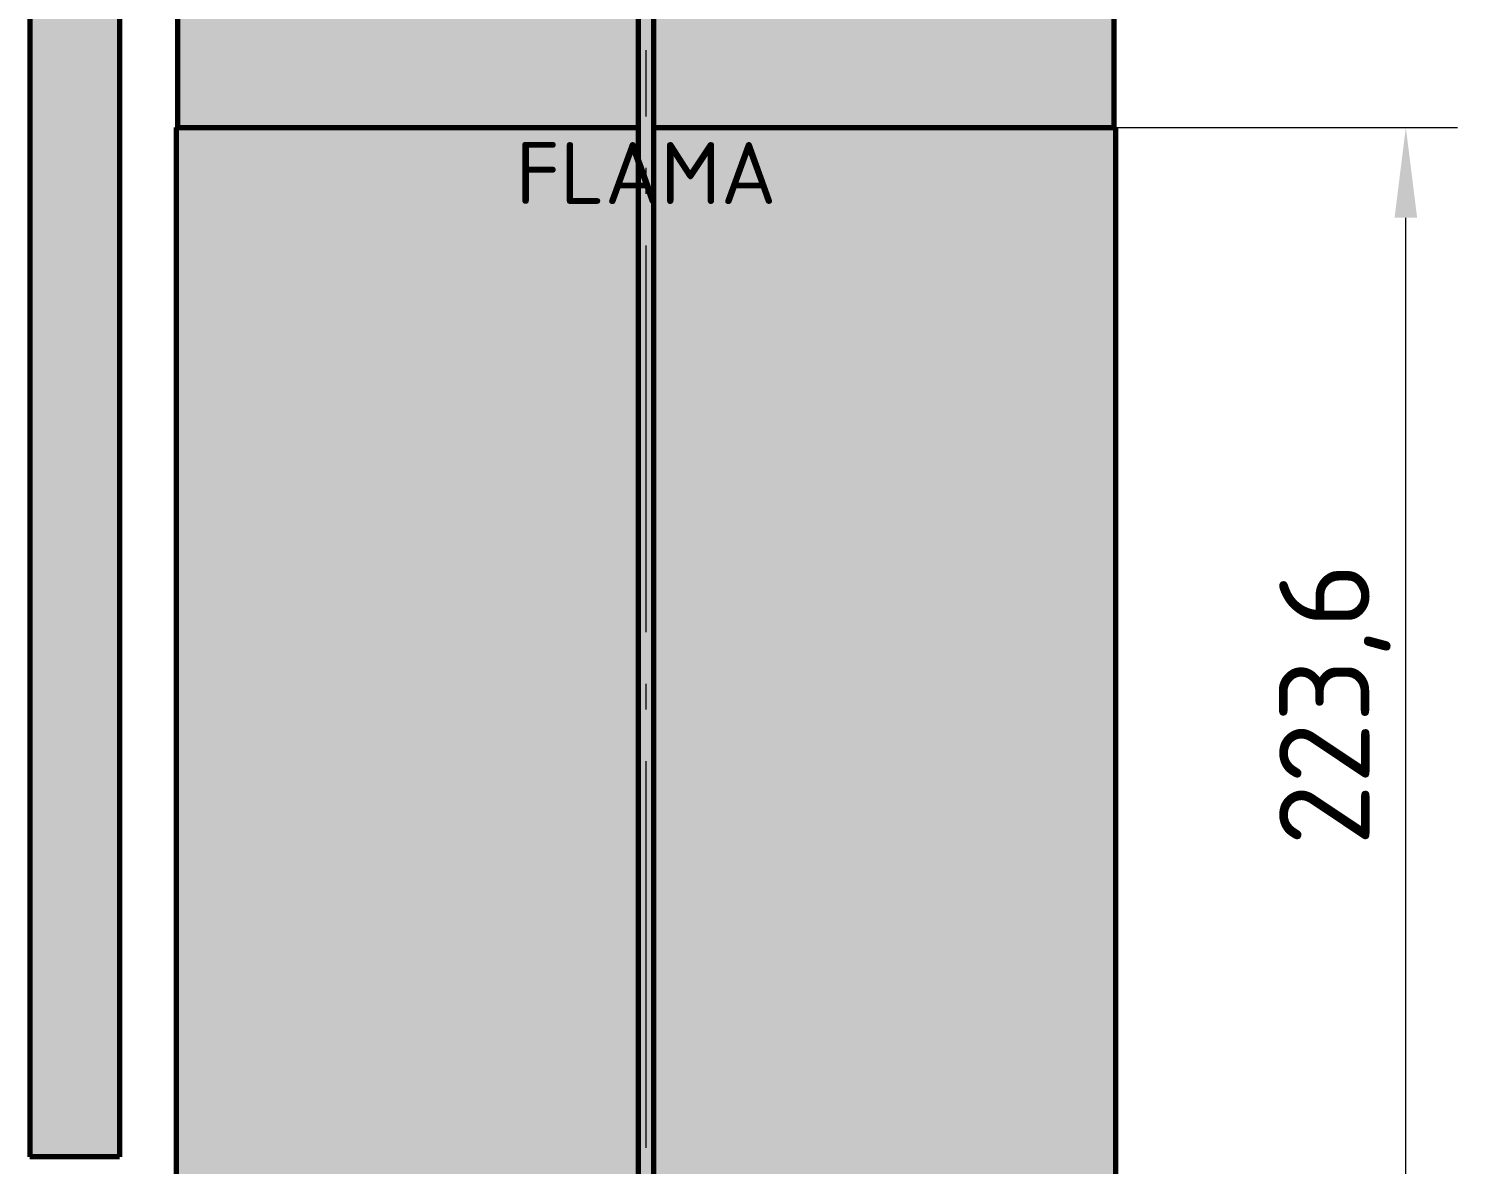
# Model space of a CAD drawing. Header units: millimetres. Extents: x 0 to 2208, y 0 to 420.
# Drawn here: x 1981.4 to 2036.8, y 265.4 to 309.4 of the extents above; entities that cross this region are included whole.
import ezdxf
from ezdxf.enums import TextEntityAlignment as Align

# ---------------------------------------------------------------- set-up
doc = ezdxf.new("R2010")
doc.units = ezdxf.units.MM
doc.linetypes.add('IRAM-F-TRAZO-PUNTO', pattern=[20, 15, -2, 1, -2])
for name, color, linetype, lineweight in [('01-VISIBLE', 7, 'CONTINUOUS', 70), ('03-EJE', 1, 'IRAM-F-TRAZO-PUNTO', 18), ('04-COTA', 3, 'CONTINUOUS', 18), ('13-GRAFICA', 30, 'CONTINUOUS', 18)]:
    doc.layers.add(name, color=color, linetype=linetype, lineweight=lineweight)
doc.styles.add('ISO3098', font='isocpeur.ttf')
doc.dimstyles.new('FLAMA-IRAM', dxfattribs={"dimtxt": 3.5, "dimasz": 3.5, "dimexe": 2, "dimexo": 1.5, "dimgap": 1, "dimtad": 1, "dimdec": 1, "dimtxsty": 'ISO3098', "dimblk": 'IRAM_FLECHA', "dimblk1": 'IRAM_FLECHA', "dimblk2": 'IRAM_FLECHA', "dimcen": 2.5, "dimclrd": 256, "dimclre": 256, "dimclrt": 256, "dimazin": 3, "dimtfac": 1, "dimtmove": 0, "dimatfit": 3, "dimlwd": 18, "dimlwe": 18})

# ---------------------------------------------------------------- blocks, each defined once
blk = doc.blocks.new('IRAM_FLECHA')
blk.add_solid([(0, 0), (-1, 0.125), (-1, -0.125)])

msp = doc.modelspace()

# ---------------------------------------------------------------- hatches: boundary and pattern name
at = {"layer": '13-GRAFICA', "true_color": 0x202020}
h = msp.add_hatch(color=7, dxfattribs=at)
h.dxf.hatch_style = 1
h.paths.add_polyline_path([(1984.903, 335.7), (1984.903, 265.7), (1981.403, 265.7), (1981.403, 335.6), (1981.503, 335.6), (1981.503, 336.5), (1981.603, 336.5), (1981.703, 337.9), (1981.803, 337.9), (1982.003, 338.8), (1982.103, 338.8), (1982.103, 339), (1982.203, 339), (1982.403, 339.9), (1982.603, 340), (1982.603, 340.2), (1982.703, 340.2), (1982.803, 340.5), (1983.003, 340.6), (1983.003, 340.8), (1983.103, 340.8), (1983.103, 341), (1983.303, 341.1), (1983.303, 341.3), (1983.503, 341.4), (1983.503, 341.6), (1983.603, 341.6), (1985.203, 343.3), (1985.403, 343.3), (1985.503, 343.5), (1985.903, 343.6), (1986.003, 343.8), (1986.203, 343.8), (1986.303, 344), (1986.703, 344.1), (1986.803, 344.3), (1987.303, 344.4), (1987.303, 344.5), (1987.803, 344.6), (1987.803, 344.7), (1988.103, 344.7), (1988.103, 344.8), (1988.403, 344.8), (1988.403, 344.9), (1988.703, 344.9), (1988.703, 345), (1989.003, 345), (1989.003, 345.1), (1990.703, 345.2), (1990.703, 345.3), (1996.303, 345.3), (1996.303, 341.8), (1990.503, 341.8), (1990.503, 341.7), (1989.703, 341.7), (1989.703, 341.6), (1989.403, 341.6), (1989.403, 341.5), (1989.203, 341.5), (1989.203, 341.4), (1988.603, 341.3), (1988.603, 341.2), (1988.203, 341.1), (1988.103, 340.9), (1987.703, 340.8), (1987.603, 340.6), (1987.403, 340.6), (1987.403, 340.5), (1986.203, 339.4), (1986.203, 339.2), (1986.103, 339.2), (1986.003, 338.9), (1985.803, 338.8), (1985.703, 338.4), (1985.503, 338.3), (1985.503, 338), (1985.403, 338), (1985.403, 337.7), (1985.303, 337.7), (1985.303, 337.4), (1985.203, 337.4), (1985.203, 337.1), (1985.103, 337.1), (1985.003, 335.7)])
at = {"layer": '13-GRAFICA', "true_color": 0xb21820}
h = msp.add_hatch(color=7, dxfattribs=at)
h.dxf.hatch_style = 1
h.paths.add_polyline_path([(2023.403, 325.6), (2023.403, 325.5), (2023.503, 325.5), (2023.503, 258), (2020.203, 258), (2020.203, 259.6), (2010.703, 259.6), (2010.703, 258), (2009.903, 258), (2009.903, 260.2), (2005.603, 260.2), (2005.603, 260.8), (2023.403, 260.8), (2023.403, 305.6), (2005.603, 305.6), (2005.603, 325.2), (2005.003, 325.2), (2005.003, 305.6), (1987.203, 305.6), (1987.203, 325.6)])
h = msp.add_hatch(color=7, dxfattribs=at)
h.dxf.hatch_style = 1
h.paths.add_polyline_path([(2005.603, 325.2), (2005.603, 305.6), (2005.003, 305.6), (2005.003, 325.2)])
at = {"layer": '13-GRAFICA', "true_color": 0xffffff}
h = msp.add_hatch(color=7, dxfattribs=at)
h.dxf.hatch_style = 1
h.paths.add_polyline_path([(1987.203, 260.8), (1987.203, 305.6), (2023.403, 305.6), (2023.403, 260.8)])
at = {"layer": '13-GRAFICA', "true_color": 0xc81e2d}
h = msp.add_hatch(color=7, dxfattribs=at)
h.dxf.hatch_style = 1
h.paths.add_polyline_path([(1990.552, 305.037), (1990.552, 304.47), (1990.105, 304.47), (1989.686, 304.47), (1989.296, 304.47), (1988.936, 304.47), (1988.605, 304.47), (1988.306, 304.47), (1988.037, 304.47), (1987.801, 304.47), (1987.596, 304.47), (1987.424, 304.47), (1987.285, 304.47), (1987.203, 304.47), (1987.203, 305.6), (1990.552, 305.6)])
h = msp.add_hatch(color=7, dxfattribs=at)
h.dxf.hatch_style = 1
h.paths.add_polyline_path([(2020.134, 304.828), (2020.134, 304.052), (2020.134, 303.276), (2020.134, 302.5), (2020.134, 301.723), (2020.134, 300.947), (2020.134, 300.171), (2019.661, 300.171), (2019.16, 300.171), (2018.635, 300.171), (2018.085, 300.171), (2017.512, 300.171), (2016.916, 300.171), (2016.3, 300.171), (2015.663, 300.171), (2015.007, 300.171), (2014.333, 300.171), (2013.643, 300.171), (2012.938, 300.171), (2012.219, 300.171), (2011.487, 300.171), (2010.744, 300.171), (2009.991, 300.171), (2009.229, 300.171), (2008.461, 300.171), (2007.686, 300.171), (2006.908, 300.171), (2006.126, 300.171), (2005.343, 300.171), (2004.56, 300.171), (2003.778, 300.171), (2003, 300.171), (2002.225, 300.171), (2001.457, 300.171), (2000.695, 300.171), (1999.942, 300.171), (1999.199, 300.171), (1998.467, 300.171), (1997.748, 300.171), (1997.043, 300.171), (1996.353, 300.171), (1995.679, 300.171), (1995.023, 300.171), (1994.386, 300.171), (1993.77, 300.171), (1993.174, 300.171), (1992.601, 300.171), (1992.051, 300.171), (1991.526, 300.171), (1991.025, 300.171), (1990.552, 300.171), (1990.552, 300.947), (1990.552, 301.723), (1990.552, 302.5), (1990.552, 303.276), (1990.552, 304.052), (1990.552, 304.828), (1990.552, 305.6), (2020.134, 305.6)])
h = msp.add_hatch(color=7, dxfattribs=at)
h.dxf.hatch_style = 1
h.paths.add_polyline_path([(2023.401, 304.47), (2023.262, 304.47), (2023.09, 304.47), (2022.885, 304.47), (2022.649, 304.47), (2022.38, 304.47), (2022.081, 304.47), (2021.75, 304.47), (2021.39, 304.47), (2021, 304.47), (2020.581, 304.47), (2020.134, 304.47), (2020.134, 305.037), (2020.134, 305.6), (2023.403, 305.6), (2023.403, 304.47)])
at = {"layer": '13-GRAFICA', "true_color": 0xffd200}
h = msp.add_hatch(color=7, dxfattribs=at)
h.dxf.hatch_style = 1
h.paths.add_polyline_path([(2019.661, 298.715), (2019.16, 298.715), (2018.635, 298.715), (2018.085, 298.715), (2017.512, 298.715), (2016.916, 298.715), (2016.3, 298.715), (2015.663, 298.715), (2015.007, 298.715), (2014.333, 298.715), (2013.643, 298.715), (2012.938, 298.715), (2012.219, 298.715), (2011.487, 298.715), (2010.744, 298.715), (2009.991, 298.715), (2009.229, 298.715), (2008.461, 298.715), (2007.686, 298.715), (2006.908, 298.715), (2006.126, 298.715), (2005.343, 298.715), (2004.56, 298.715), (2003.778, 298.715), (2003, 298.715), (2002.225, 298.715), (2001.457, 298.715), (2000.695, 298.715), (1999.942, 298.715), (1999.199, 298.715), (1998.467, 298.715), (1997.748, 298.715), (1997.043, 298.715), (1996.353, 298.715), (1995.679, 298.715), (1995.023, 298.715), (1994.386, 298.715), (1993.77, 298.715), (1993.174, 298.715), (1992.601, 298.715), (1992.051, 298.715), (1991.526, 298.715), (1991.025, 298.715), (1990.552, 298.715), (1990.552, 299.443), (1990.552, 300.171), (1991.025, 300.171), (1991.526, 300.171), (1992.051, 300.171), (1992.601, 300.171), (1993.174, 300.171), (1993.77, 300.171), (1994.386, 300.171), (1995.023, 300.171), (1995.679, 300.171), (1996.353, 300.171), (1997.043, 300.171), (1997.748, 300.171), (1998.467, 300.171), (1999.199, 300.171), (1999.942, 300.171), (2000.695, 300.171), (2001.457, 300.171), (2002.225, 300.171), (2003, 300.171), (2003.778, 300.171), (2004.56, 300.171), (2005.343, 300.171), (2006.126, 300.171), (2006.908, 300.171), (2007.686, 300.171), (2008.461, 300.171), (2009.229, 300.171), (2009.991, 300.171), (2010.744, 300.171), (2011.487, 300.171), (2012.219, 300.171), (2012.938, 300.171), (2013.643, 300.171), (2014.333, 300.171), (2015.007, 300.171), (2015.663, 300.171), (2016.3, 300.171), (2016.916, 300.171), (2017.512, 300.171), (2018.085, 300.171), (2018.635, 300.171), (2019.16, 300.171), (2019.661, 300.171), (2020.134, 300.171), (2020.134, 299.443), (2020.134, 298.715)])
at = {"layer": '13-GRAFICA', "true_color": 0xebebeb}
h = msp.add_hatch(color=7, dxfattribs=at)
h.dxf.hatch_style = 1
h.paths.add_polyline_path([(1996.5, 276.015), (1995.857, 276.015), (1995.23, 276.015), (1994.62, 276.015), (1994.027, 276.015), (1993.453, 276.015), (1992.899, 276.015), (1992.899, 276.795), (1992.899, 277.575), (1992.899, 278.355), (1992.899, 279.135), (1992.899, 279.915), (1993.453, 279.915), (1994.027, 279.915), (1994.62, 279.915), (1995.23, 279.915), (1995.857, 279.915), (1996.5, 279.915), (1997.157, 279.915), (1997.157, 279.135), (1997.157, 278.355), (1997.157, 277.575), (1997.157, 276.795), (1997.157, 276.015)])
h = msp.add_hatch(color=7, dxfattribs=at)
h.dxf.hatch_style = 1
h.paths.add_polyline_path([(2007.197, 276.015), (2006.457, 276.015), (2005.714, 276.015), (2004.972, 276.015), (2004.229, 276.015), (2003.489, 276.015), (2002.752, 276.015), (2002.752, 276.795), (2002.752, 277.575), (2002.752, 278.355), (2002.752, 279.135), (2002.752, 279.915), (2003.489, 279.915), (2004.229, 279.915), (2004.972, 279.915), (2005.714, 279.915), (2006.457, 279.915), (2007.197, 279.915), (2007.934, 279.915), (2007.934, 279.135), (2007.934, 278.355), (2007.934, 277.575), (2007.934, 276.795), (2007.934, 276.015)])
h = msp.add_hatch(color=7, dxfattribs=at)
h.dxf.hatch_style = 1
h.paths.add_polyline_path([(2017.233, 276.015), (2016.659, 276.015), (2016.066, 276.015), (2015.456, 276.015), (2014.829, 276.015), (2014.186, 276.015), (2013.529, 276.015), (2013.529, 276.795), (2013.529, 277.575), (2013.529, 278.355), (2013.529, 279.135), (2013.529, 279.915), (2014.186, 279.915), (2014.829, 279.915), (2015.456, 279.915), (2016.066, 279.915), (2016.659, 279.915), (2017.233, 279.915), (2017.787, 279.915), (2017.787, 279.135), (2017.787, 278.355), (2017.787, 277.575), (2017.787, 276.795), (2017.787, 276.015)])
at = {"layer": '13-GRAFICA', "true_color": 0x005eaa}
h = msp.add_hatch(color=7, dxfattribs=at)
h.dxf.hatch_style = 1
h.paths.add_polyline_path([(1997.951, 269.377), (1997.288, 269.377), (1996.639, 269.377), (1996.003, 269.377), (1995.382, 269.377), (1994.777, 269.377), (1994.189, 269.377), (1994.189, 270.108), (1994.189, 270.84), (1994.189, 271.571), (1994.189, 272.302), (1994.189, 273.033), (1994.189, 273.764), (1994.189, 274.495), (1994.777, 274.495), (1995.382, 274.495), (1996.003, 274.495), (1996.639, 274.495), (1997.288, 274.495), (1997.951, 274.495), (1998.625, 274.495), (1998.625, 273.764), (1998.625, 273.033), (1998.625, 272.302), (1998.625, 271.571), (1998.625, 270.84), (1998.625, 270.108), (1998.625, 269.377)])
h = msp.add_hatch(color=7, dxfattribs=at)
h.dxf.hatch_style = 1
h.paths.add_polyline_path([(2008.273, 269.377), (2007.549, 269.377), (2006.822, 269.377), (2006.092, 269.377), (2005.361, 269.377), (2004.63, 269.377), (2003.901, 269.377), (2003.901, 270.108), (2003.901, 270.84), (2003.901, 271.571), (2003.901, 272.302), (2003.901, 273.033), (2003.901, 273.764), (2003.901, 274.495), (2004.63, 274.495), (2005.361, 274.495), (2006.092, 274.495), (2006.822, 274.495), (2007.549, 274.495), (2008.273, 274.495), (2008.992, 274.495), (2008.992, 273.764), (2008.992, 273.033), (2008.992, 272.302), (2008.992, 271.571), (2008.992, 270.84), (2008.992, 270.108), (2008.992, 269.377)])
h = msp.add_hatch(color=7, dxfattribs=at)
h.dxf.hatch_style = 1
h.paths.add_polyline_path([(2017.645, 269.377), (2017.095, 269.377), (2016.526, 269.377), (2015.938, 269.377), (2015.334, 269.377), (2014.714, 269.377), (2014.079, 269.377), (2014.079, 270.108), (2014.079, 270.84), (2014.079, 271.571), (2014.079, 272.302), (2014.079, 273.033), (2014.079, 273.764), (2014.079, 274.495), (2014.714, 274.495), (2015.334, 274.495), (2015.938, 274.495), (2016.526, 274.495), (2017.095, 274.495), (2017.645, 274.495), (2018.176, 274.495), (2018.176, 273.764), (2018.176, 273.033), (2018.176, 272.302), (2018.176, 271.571), (2018.176, 270.84), (2018.176, 270.108), (2018.176, 269.377)])
at = {"layer": '13-GRAFICA', "true_color": 0x009146}
h = msp.add_hatch(color=7, dxfattribs=at)
h.dxf.hatch_style = 1
h.paths.add_polyline_path([(1990.955, 270.704), (1991.177, 271.32), (1991.405, 271.936), (1991.638, 272.552), (1991.876, 273.168), (1992.119, 273.784), (1992.367, 273.168), (1992.62, 272.552), (1992.877, 271.936), (1993.14, 271.32), (1993.407, 270.704), (1993.679, 270.088), (1993.14, 270.088), (1992.62, 270.088), (1992.119, 270.088), (1991.638, 270.088), (1991.177, 270.088), (1990.738, 270.088)])
at = {"layer": '13-GRAFICA', "true_color": 0xc81e2d}
h = msp.add_hatch(color=7, dxfattribs=at)
h.dxf.hatch_style = 1
h.paths.add_polyline_path([(2002.236, 270.088), (2001.51, 270.088), (2000.791, 270.088), (2000.079, 270.088), (1999.375, 270.088), (1999.375, 270.827), (1999.375, 271.567), (1999.375, 272.306), (1999.375, 273.045), (1999.375, 273.784), (2000.079, 273.784), (2000.791, 273.784), (2001.51, 273.784), (2002.236, 273.784), (2002.967, 273.784), (2002.967, 273.045), (2002.967, 272.306), (2002.967, 271.567), (2002.967, 270.827), (2002.967, 270.088)])
at = {"layer": '13-GRAFICA', "true_color": 0x005eaa}
h = msp.add_hatch(color=7, dxfattribs=at)
h.dxf.hatch_style = 1
h.paths.add_polyline_path([(2013.242, 271.876), (2013.24, 271.815), (2013.235, 271.755), (2013.229, 271.695), (2013.221, 271.635), (2013.211, 271.576), (2013.2, 271.516), (2013.186, 271.458), (2013.171, 271.4), (2013.155, 271.342), (2013.136, 271.285), (2013.116, 271.229), (2013.094, 271.173), (2013.071, 271.119), (2013.046, 271.065), (2013.019, 271.012), (2012.991, 270.96), (2012.961, 270.909), (2012.93, 270.86), (2012.897, 270.811), (2012.863, 270.764), (2012.827, 270.718), (2012.79, 270.673), (2012.752, 270.629), (2012.712, 270.587), (2012.671, 270.547), (2012.629, 270.508), (2012.585, 270.47), (2012.54, 270.434), (2012.495, 270.4), (2012.448, 270.367), (2012.4, 270.336), (2012.351, 270.306), (2012.302, 270.279), (2012.251, 270.253), (2012.2, 270.229), (2012.147, 270.207), (2012.095, 270.186), (2012.041, 270.168), (2011.987, 270.151), (2011.932, 270.136), (2011.877, 270.124), (2011.821, 270.113), (2011.766, 270.104), (2011.709, 270.097), (2011.653, 270.092), (2011.596, 270.089), (2011.539, 270.088), (2011.482, 270.089), (2011.425, 270.092), (2011.368, 270.097), (2011.312, 270.104), (2011.255, 270.113), (2011.199, 270.124), (2011.143, 270.136), (2011.087, 270.151), (2011.032, 270.168), (2010.977, 270.186), (2010.923, 270.207), (2010.869, 270.229), (2010.816, 270.253), (2010.764, 270.279), (2010.713, 270.306), (2010.662, 270.336), (2010.613, 270.367), (2010.564, 270.4), (2010.516, 270.434), (2010.47, 270.47), (2010.424, 270.508), (2010.38, 270.547), (2010.337, 270.587), (2010.295, 270.629), (2010.255, 270.673), (2010.215, 270.718), (2010.178, 270.764), (2010.141, 270.811), (2010.107, 270.86), (2010.073, 270.909), (2010.042, 270.96), (2010.012, 271.012), (2009.983, 271.065), (2009.957, 271.119), (2009.932, 271.173), (2009.908, 271.229), (2009.887, 271.285), (2009.867, 271.342), (2009.849, 271.4), (2009.833, 271.458), (2009.819, 271.516), (2009.806, 271.576), (2009.796, 271.635), (2009.787, 271.695), (2009.781, 271.755), (2009.776, 271.815), (2009.773, 271.876), (2009.772, 271.936), (2009.773, 271.997), (2009.776, 272.057), (2009.781, 272.117), (2009.787, 272.177), (2009.796, 272.237), (2009.806, 272.297), (2009.819, 272.356), (2009.833, 272.414), (2009.849, 272.473), (2009.867, 272.53), (2009.887, 272.587), (2009.908, 272.643), (2009.932, 272.699), (2009.957, 272.753), (2009.983, 272.807), (2010.012, 272.86), (2010.042, 272.912), (2010.073, 272.963), (2010.107, 273.012), (2010.141, 273.061), (2010.178, 273.108), (2010.215, 273.155), (2010.255, 273.199), (2010.295, 273.243), (2010.337, 273.285), (2010.38, 273.325), (2010.424, 273.365), (2010.47, 273.402), (2010.516, 273.438), (2010.564, 273.473), (2010.613, 273.505), (2010.662, 273.536), (2010.713, 273.566), (2010.764, 273.593), (2010.816, 273.619), (2010.869, 273.643), (2010.923, 273.666), (2010.977, 273.686), (2011.032, 273.704), (2011.087, 273.721), (2011.143, 273.736), (2011.199, 273.749), (2011.255, 273.759), (2011.312, 273.768), (2011.368, 273.775), (2011.425, 273.78), (2011.482, 273.783), (2011.539, 273.784), (2011.596, 273.783), (2011.653, 273.78), (2011.709, 273.775), (2011.766, 273.768), (2011.821, 273.759), (2011.877, 273.749), (2011.932, 273.736), (2011.987, 273.721), (2012.041, 273.704), (2012.095, 273.686), (2012.147, 273.666), (2012.2, 273.643), (2012.251, 273.619), (2012.302, 273.593), (2012.351, 273.566), (2012.4, 273.536), (2012.448, 273.505), (2012.495, 273.473), (2012.54, 273.438), (2012.585, 273.402), (2012.629, 273.365), (2012.671, 273.325), (2012.712, 273.285), (2012.752, 273.243), (2012.79, 273.199), (2012.827, 273.155), (2012.863, 273.108), (2012.897, 273.061), (2012.93, 273.012), (2012.961, 272.963), (2012.991, 272.912), (2013.019, 272.86), (2013.046, 272.807), (2013.071, 272.753), (2013.094, 272.699), (2013.116, 272.643), (2013.136, 272.587), (2013.155, 272.53), (2013.171, 272.473), (2013.186, 272.414), (2013.2, 272.356), (2013.211, 272.297), (2013.221, 272.237), (2013.229, 272.177), (2013.235, 272.117), (2013.24, 272.057), (2013.242, 271.997), (2013.243, 271.936)])
h = msp.add_hatch(color=7, dxfattribs=at)
h.dxf.hatch_style = 1
h.paths.add_polyline_path([(2019.661, 266.073), (2019.16, 266.073), (2018.635, 266.073), (2018.085, 266.073), (2017.512, 266.073), (2016.916, 266.073), (2016.3, 266.073), (2015.663, 266.073), (2015.007, 266.073), (2014.333, 266.073), (2013.643, 266.073), (2012.938, 266.073), (2012.219, 266.073), (2011.487, 266.073), (2010.744, 266.073), (2009.991, 266.073), (2009.229, 266.073), (2008.461, 266.073), (2007.686, 266.073), (2006.908, 266.073), (2006.126, 266.073), (2005.343, 266.073), (2004.56, 266.073), (2003.778, 266.073), (2003, 266.073), (2002.225, 266.073), (2001.457, 266.073), (2000.695, 266.073), (1999.942, 266.073), (1999.199, 266.073), (1998.467, 266.073), (1997.748, 266.073), (1997.043, 266.073), (1996.353, 266.073), (1995.679, 266.073), (1995.023, 266.073), (1994.386, 266.073), (1993.77, 266.073), (1993.174, 266.073), (1992.601, 266.073), (1992.051, 266.073), (1991.526, 266.073), (1991.025, 266.073), (1990.552, 266.073), (1990.552, 266.827), (1990.552, 267.581), (1990.552, 268.335), (1990.552, 269.089), (1991.025, 269.089), (1991.526, 269.089), (1992.051, 269.089), (1992.601, 269.089), (1993.174, 269.089), (1993.77, 269.089), (1994.386, 269.089), (1995.023, 269.089), (1995.679, 269.089), (1996.353, 269.089), (1997.043, 269.089), (1997.748, 269.089), (1998.467, 269.089), (1999.199, 269.089), (1999.942, 269.089), (2000.695, 269.089), (2001.457, 269.089), (2002.225, 269.089), (2003, 269.089), (2003.778, 269.089), (2004.56, 269.089), (2005.343, 269.089), (2006.126, 269.089), (2006.908, 269.089), (2007.686, 269.089), (2008.461, 269.089), (2009.229, 269.089), (2009.991, 269.089), (2010.744, 269.089), (2011.487, 269.089), (2012.219, 269.089), (2012.938, 269.089), (2013.643, 269.089), (2014.333, 269.089), (2015.007, 269.089), (2015.663, 269.089), (2016.3, 269.089), (2016.916, 269.089), (2017.512, 269.089), (2018.085, 269.089), (2018.635, 269.089), (2019.16, 269.089), (2019.661, 269.089), (2020.134, 269.089), (2020.134, 268.335), (2020.134, 267.581), (2020.134, 266.827), (2020.134, 266.073)])

# ---------------------------------------------------------------- linework, layer by layer
at = {"layer": '01-VISIBLE'}
for p, q in [((1981.453, 335.57), (1981.453, 265.66)), ((1984.933, 335.57), (1984.933, 265.66)), ((1987.193, 305.571), (1987.193, 325.412)), ((2005.043, 258.015), (2005.043, 325.212)), ((2005.643, 258.015), (2005.643, 325.212)), ((2023.493, 305.571), (2023.493, 325.412)), ((1987.133, 260.841), (1987.133, 305.571)), ((2023.553, 260.841), (2023.553, 305.571))]:
    msp.add_line(p, q, dxfattribs=at)
for points in [[(1987.133, 305.571), (1987.233, 305.571), (1987.333, 305.571), (1987.433, 305.571), (1987.533, 305.571), (1987.633, 305.571), (1987.733, 305.571), (1987.833, 305.571), (1987.933, 305.571), (1988.034, 305.571), (1988.134, 305.571), (1988.234, 305.571), (1988.334, 305.571), (1988.434, 305.571), (1988.534, 305.571), (1988.634, 305.571), (1988.734, 305.571), (1988.834, 305.571), (1988.934, 305.571), (1989.034, 305.571), (1989.134, 305.571), (1989.234, 305.571), (1989.334, 305.571), (1989.434, 305.571), (1989.534, 305.571), (1989.634, 305.571), (1989.734, 305.571), (1989.835, 305.571), (1989.935, 305.571), (1990.035, 305.571), (1990.135, 305.571), (1990.235, 305.571), (1990.335, 305.571), (1990.435, 305.571), (1990.535, 305.571), (1990.635, 305.571), (1990.735, 305.571), (1990.835, 305.571), (1990.935, 305.571), (1991.035, 305.571), (1991.135, 305.571), (1991.235, 305.571), (1991.335, 305.571), (1991.435, 305.571), (1991.535, 305.571), (1991.636, 305.571), (1991.736, 305.571), (1991.836, 305.571), (1991.936, 305.571), (1992.036, 305.571), (1992.136, 305.571), (1992.236, 305.571), (1992.336, 305.571), (1992.436, 305.571), (1992.536, 305.571), (1992.636, 305.571), (1992.736, 305.571), (1992.836, 305.571), (1992.936, 305.571), (1993.036, 305.571), (1993.136, 305.571), (1993.236, 305.571), (1993.336, 305.571), (1993.437, 305.571), (1993.537, 305.571), (1993.637, 305.571), (1993.737, 305.571), (1993.837, 305.571), (1993.937, 305.571), (1994.037, 305.571), (1994.137, 305.571), (1994.237, 305.571), (1994.337, 305.571), (1994.437, 305.571), (1994.537, 305.571), (1994.637, 305.571), (1994.737, 305.571), (1994.837, 305.571), (1994.937, 305.571), (1995.037, 305.571), (1995.137, 305.571), (1995.238, 305.571), (1995.338, 305.571), (1995.438, 305.571), (1995.538, 305.571), (1995.638, 305.571), (1995.738, 305.571), (1995.838, 305.571), (1995.938, 305.571), (1996.038, 305.571), (1996.138, 305.571), (1996.238, 305.571), (1996.338, 305.571), (1996.438, 305.571), (1996.538, 305.571), (1996.638, 305.571), (1996.738, 305.571), (1996.838, 305.571), (1996.938, 305.571), (1997.039, 305.571), (1997.139, 305.571), (1997.239, 305.571), (1997.339, 305.571), (1997.439, 305.571), (1997.539, 305.571), (1997.639, 305.571), (1997.739, 305.571), (1997.839, 305.571), (1997.939, 305.571), (1998.039, 305.571), (1998.139, 305.571), (1998.239, 305.571), (1998.339, 305.571), (1998.439, 305.571), (1998.539, 305.571), (1998.639, 305.571), (1998.739, 305.571), (1998.84, 305.571), (1998.94, 305.571), (1999.04, 305.571), (1999.14, 305.571), (1999.24, 305.571), (1999.34, 305.571), (1999.44, 305.571), (1999.54, 305.571), (1999.64, 305.571), (1999.74, 305.571), (1999.84, 305.571), (1999.94, 305.571), (2000.04, 305.571), (2000.14, 305.571), (2000.24, 305.571), (2000.34, 305.571), (2000.44, 305.571), (2000.54, 305.571), (2000.641, 305.571), (2000.741, 305.571), (2000.841, 305.571), (2000.941, 305.571), (2001.041, 305.571), (2001.141, 305.571), (2001.241, 305.571), (2001.341, 305.571), (2001.441, 305.571), (2001.541, 305.571), (2001.641, 305.571), (2001.741, 305.571), (2001.841, 305.571), (2001.941, 305.571), (2002.041, 305.571), (2002.141, 305.571), (2002.241, 305.571), (2002.341, 305.571), (2002.442, 305.571), (2002.542, 305.571), (2002.642, 305.571), (2002.742, 305.571), (2002.842, 305.571), (2002.942, 305.571), (2003.042, 305.571), (2003.142, 305.571), (2003.242, 305.571), (2003.342, 305.571), (2003.442, 305.571), (2003.542, 305.571), (2003.642, 305.571), (2003.742, 305.571), (2003.842, 305.571), (2003.942, 305.571), (2004.042, 305.571), (2004.142, 305.571), (2004.243, 305.571), (2004.343, 305.571), (2004.443, 305.571), (2004.543, 305.571), (2004.643, 305.571), (2004.743, 305.571), (2004.843, 305.571), (2004.943, 305.571), (2005.043, 305.571)], [(2005.643, 305.571), (2005.743, 305.571), (2005.843, 305.571), (2005.943, 305.571), (2006.043, 305.571), (2006.143, 305.571), (2006.243, 305.571), (2006.343, 305.571), (2006.443, 305.571), (2006.544, 305.571), (2006.644, 305.571), (2006.744, 305.571), (2006.844, 305.571), (2006.944, 305.571), (2007.044, 305.571), (2007.144, 305.571), (2007.244, 305.571), (2007.344, 305.571), (2007.444, 305.571), (2007.544, 305.571), (2007.644, 305.571), (2007.744, 305.571), (2007.844, 305.571), (2007.944, 305.571), (2008.044, 305.571), (2008.144, 305.571), (2008.244, 305.571), (2008.345, 305.571), (2008.445, 305.571), (2008.545, 305.571), (2008.645, 305.571), (2008.745, 305.571), (2008.845, 305.571), (2008.945, 305.571), (2009.045, 305.571), (2009.145, 305.571), (2009.245, 305.571), (2009.345, 305.571), (2009.445, 305.571), (2009.545, 305.571), (2009.645, 305.571), (2009.745, 305.571), (2009.845, 305.571), (2009.945, 305.571), (2010.045, 305.571), (2010.146, 305.571), (2010.246, 305.571), (2010.346, 305.571), (2010.446, 305.571), (2010.546, 305.571), (2010.646, 305.571), (2010.746, 305.571), (2010.846, 305.571), (2010.946, 305.571), (2011.046, 305.571), (2011.146, 305.571), (2011.246, 305.571), (2011.346, 305.571), (2011.446, 305.571), (2011.546, 305.571), (2011.646, 305.571), (2011.746, 305.571), (2011.846, 305.571), (2011.947, 305.571), (2012.047, 305.571), (2012.147, 305.571), (2012.247, 305.571), (2012.347, 305.571), (2012.447, 305.571), (2012.547, 305.571), (2012.647, 305.571), (2012.747, 305.571), (2012.847, 305.571), (2012.947, 305.571), (2013.047, 305.571), (2013.147, 305.571), (2013.247, 305.571), (2013.347, 305.571), (2013.447, 305.571), (2013.547, 305.571), (2013.647, 305.571), (2013.748, 305.571), (2013.848, 305.571), (2013.948, 305.571), (2014.048, 305.571), (2014.148, 305.571), (2014.248, 305.571), (2014.348, 305.571), (2014.448, 305.571), (2014.548, 305.571), (2014.648, 305.571), (2014.748, 305.571), (2014.848, 305.571), (2014.948, 305.571), (2015.048, 305.571), (2015.148, 305.571), (2015.248, 305.571), (2015.348, 305.571), (2015.448, 305.571), (2015.549, 305.571), (2015.649, 305.571), (2015.749, 305.571), (2015.849, 305.571), (2015.949, 305.571), (2016.049, 305.571), (2016.149, 305.571), (2016.249, 305.571), (2016.349, 305.571), (2016.449, 305.571), (2016.549, 305.571), (2016.649, 305.571), (2016.749, 305.571), (2016.849, 305.571), (2016.949, 305.571), (2017.049, 305.571), (2017.149, 305.571), (2017.249, 305.571), (2017.35, 305.571), (2017.45, 305.571), (2017.55, 305.571), (2017.65, 305.571), (2017.75, 305.571), (2017.85, 305.571), (2017.95, 305.571), (2018.05, 305.571), (2018.15, 305.571), (2018.25, 305.571), (2018.35, 305.571), (2018.45, 305.571), (2018.55, 305.571), (2018.65, 305.571), (2018.75, 305.571), (2018.85, 305.571), (2018.95, 305.571), (2019.05, 305.571), (2019.151, 305.571), (2019.251, 305.571), (2019.351, 305.571), (2019.451, 305.571), (2019.551, 305.571), (2019.651, 305.571), (2019.751, 305.571), (2019.851, 305.571), (2019.951, 305.571), (2020.051, 305.571), (2020.151, 305.571), (2020.251, 305.571), (2020.351, 305.571), (2020.451, 305.571), (2020.551, 305.571), (2020.651, 305.571), (2020.751, 305.571), (2020.851, 305.571), (2020.952, 305.571), (2021.052, 305.571), (2021.152, 305.571), (2021.252, 305.571), (2021.352, 305.571), (2021.452, 305.571), (2021.552, 305.571), (2021.652, 305.571), (2021.752, 305.571), (2021.852, 305.571), (2021.952, 305.571), (2022.052, 305.571), (2022.152, 305.571), (2022.252, 305.571), (2022.352, 305.571), (2022.452, 305.571), (2022.552, 305.571), (2022.652, 305.571), (2022.753, 305.571), (2022.853, 305.571), (2022.953, 305.571), (2023.053, 305.571), (2023.153, 305.571), (2023.253, 305.571), (2023.353, 305.571), (2023.453, 305.571), (2023.553, 305.571)], [(1984.933, 265.66), (1984.831, 265.66), (1984.728, 265.66), (1984.626, 265.66), (1984.524, 265.66), (1984.421, 265.66), (1984.319, 265.66), (1984.217, 265.66), (1984.114, 265.66), (1984.012, 265.66), (1983.909, 265.66), (1983.807, 265.66), (1983.705, 265.66), (1983.602, 265.66), (1983.5, 265.66), (1983.398, 265.66), (1983.295, 265.66), (1983.193, 265.66), (1983.091, 265.66), (1982.988, 265.66), (1982.886, 265.66), (1982.784, 265.66), (1982.681, 265.66), (1982.579, 265.66), (1982.477, 265.66), (1982.374, 265.66), (1982.272, 265.66), (1982.169, 265.66), (1982.067, 265.66), (1981.965, 265.66), (1981.862, 265.66), (1981.76, 265.66), (1981.658, 265.66), (1981.555, 265.66), (1981.453, 265.66)]]:
    msp.add_lwpolyline(points, dxfattribs=at)
at = {"layer": '03-EJE'}
msp.add_line((2005.343, 226), (2005.343, 308.571), dxfattribs=at)

# ---------------------------------------------------------------- texts
at = {"layer": '13-GRAFICA', "true_color": 0xffffff, "style": 'ISO3098'}
msp.add_text('FLAMA', height=2.4, dxfattribs=at).set_placement((2005.343, 305.005), align=Align.TOP_CENTER)

# ---------------------------------------------------------------- dimensions: what is measured, and where the dimension line sits
at = {"layer": '04-COTA'}
msp.add_linear_dim(base=(2034.797, 260.8414), p1=(2020.0267, 260.8414), p2=(2020.0267, 305.5707), angle=90, dimstyle='FLAMA-IRAM', override={"dimlfac": 5}, dxfattribs=at).render()

doc.saveas('drawing.dxf')
